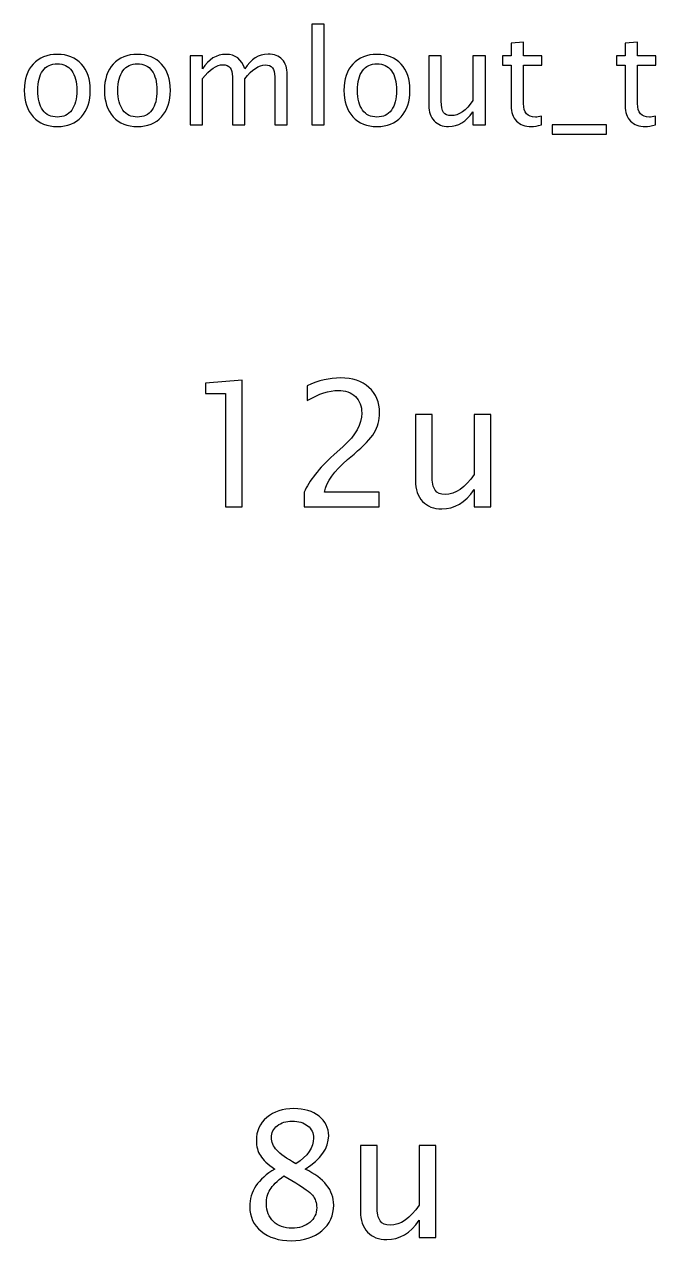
# Model space of a CAD drawing. Header units: centimetres. Extents: x -42 to 42, y -79 to 44.
# Drawn here: x -41.76 to -26.39, y 14.52 to 44.12 of the extents above; entities that cross this region are included whole.
import ezdxf

# ---------------------------------------------------------------- set-up
doc = ezdxf.new("R2010")
doc.units = ezdxf.units.CM
doc.header["$MEASUREMENT"] = 0
doc.layers.add('Layer 1', color=7, linetype='Continuous')

msp = doc.modelspace()

# ---------------------------------------------------------------- linework, layer by layer
at = {"layer": 'Layer 1'}
for points, knots in [([(-34.75784, 41.67044), (-34.75784, 41.67044), (-34.75784, 44.11837), (-34.75784, 44.11837), (-34.75784, 44.11837), (-34.75784, 44.11837), (-34.45304, 44.11837), (-34.45304, 44.11837), (-34.45304, 44.11837), (-34.45304, 44.11837), (-34.45304, 41.67044), (-34.45304, 41.67044), (-34.45304, 41.67044), (-34.45304, 41.67044), (-34.75784, 41.67044), (-34.75784, 41.67044)], [0, 0, 0, 0, 0.2, 0.2, 0.2, 0.2, 0.4, 0.4, 0.4, 0.4, 0.6, 0.6, 0.6, 0.6, 1, 1, 1, 1]), ([(-29.16665, 41.67097), (-29.26085, 41.64504), (-29.34287, 41.63234), (-29.41219, 41.63234), (-29.41219, 41.63234), (-29.56776, 41.63234), (-29.68894, 41.67679), (-29.77573, 41.76569), (-29.77573, 41.76569), (-29.86304, 41.85459), (-29.90643, 41.97789), (-29.90643, 42.13611), (-29.90643, 42.13611), (-29.90643, 42.13611), (-29.90643, 43.12459), (-29.90643, 43.12459), (-29.90643, 43.12459), (-29.90643, 43.12459), (-30.11704, 43.12459), (-30.11704, 43.12459), (-30.11704, 43.12459), (-30.11704, 43.12459), (-30.11704, 43.35319), (-30.11704, 43.35319), (-30.11704, 43.35319), (-30.11704, 43.35319), (-29.90643, 43.35319), (-29.90643, 43.35319), (-29.90643, 43.35319), (-29.90643, 43.35319), (-29.90643, 43.65746), (-29.90643, 43.65746), (-29.90643, 43.65746), (-29.90643, 43.65746), (-29.60163, 43.68657), (-29.60163, 43.68657), (-29.60163, 43.68657), (-29.60163, 43.68657), (-29.60163, 43.35319), (-29.60163, 43.35319), (-29.60163, 43.35319), (-29.60163, 43.35319), (-29.1603, 43.35319), (-29.1603, 43.35319), (-29.1603, 43.35319), (-29.1603, 43.35319), (-29.1603, 43.12459), (-29.1603, 43.12459), (-29.1603, 43.12459), (-29.1603, 43.12459), (-29.60163, 43.12459), (-29.60163, 43.12459), (-29.60163, 43.12459), (-29.60163, 43.12459), (-29.60163, 42.19114), (-29.60163, 42.19114), (-29.60163, 42.19114), (-29.60163, 41.97101), (-29.50585, 41.86094), (-29.31482, 41.86094), (-29.31482, 41.86094), (-29.27408, 41.86094), (-29.22486, 41.86782), (-29.16665, 41.88105), (-29.16665, 41.88105), (-29.16665, 41.88105), (-29.16665, 41.67097), (-29.16665, 41.67097)], [0, 0, 0, 0, 0.05555556, 0.05555556, 0.05555556, 0.05555556, 0.11111111, 0.11111111, 0.11111111, 0.11111111, 0.16666667, 0.16666667, 0.16666667, 0.16666667, 0.22222222, 0.22222222, 0.22222222, 0.22222222, 0.27777778, 0.27777778, 0.27777778, 0.27777778, 0.33333333, 0.33333333, 0.33333333, 0.33333333, 0.38888889, 0.38888889, 0.38888889, 0.38888889, 0.44444444, 0.44444444, 0.44444444, 0.44444444, 0.5, 0.5, 0.5, 0.5, 0.55555556, 0.55555556, 0.55555556, 0.55555556, 0.61111111, 0.61111111, 0.61111111, 0.61111111, 0.66666667, 0.66666667, 0.66666667, 0.66666667, 0.72222222, 0.72222222, 0.72222222, 0.72222222, 0.77777778, 0.77777778, 0.77777778, 0.77777778, 0.83333333, 0.83333333, 0.83333333, 0.83333333, 0.88888889, 0.88888889, 0.88888889, 0.88888889, 1, 1, 1, 1]), ([(-26.3917, 41.67097), (-26.4859, 41.64504), (-26.56792, 41.63234), (-26.63724, 41.63234), (-26.63724, 41.63234), (-26.79281, 41.63234), (-26.91399, 41.67679), (-27.00078, 41.76569), (-27.00078, 41.76569), (-27.08809, 41.85459), (-27.13148, 41.97789), (-27.13148, 42.13611), (-27.13148, 42.13611), (-27.13148, 42.13611), (-27.13148, 43.12459), (-27.13148, 43.12459), (-27.13148, 43.12459), (-27.13148, 43.12459), (-27.34209, 43.12459), (-27.34209, 43.12459), (-27.34209, 43.12459), (-27.34209, 43.12459), (-27.34209, 43.35319), (-27.34209, 43.35319), (-27.34209, 43.35319), (-27.34209, 43.35319), (-27.13148, 43.35319), (-27.13148, 43.35319), (-27.13148, 43.35319), (-27.13148, 43.35319), (-27.13148, 43.65746), (-27.13148, 43.65746), (-27.13148, 43.65746), (-27.13148, 43.65746), (-26.82668, 43.68657), (-26.82668, 43.68657), (-26.82668, 43.68657), (-26.82668, 43.68657), (-26.82668, 43.35319), (-26.82668, 43.35319), (-26.82668, 43.35319), (-26.82668, 43.35319), (-26.38535, 43.35319), (-26.38535, 43.35319), (-26.38535, 43.35319), (-26.38535, 43.35319), (-26.38535, 43.12459), (-26.38535, 43.12459), (-26.38535, 43.12459), (-26.38535, 43.12459), (-26.82668, 43.12459), (-26.82668, 43.12459), (-26.82668, 43.12459), (-26.82668, 43.12459), (-26.82668, 42.19114), (-26.82668, 42.19114), (-26.82668, 42.19114), (-26.82668, 41.97101), (-26.7309, 41.86094), (-26.53987, 41.86094), (-26.53987, 41.86094), (-26.49913, 41.86094), (-26.44991, 41.86782), (-26.3917, 41.88105), (-26.3917, 41.88105), (-26.3917, 41.88105), (-26.3917, 41.67097), (-26.3917, 41.67097)], [0, 0, 0, 0, 0.05555556, 0.05555556, 0.05555556, 0.05555556, 0.11111111, 0.11111111, 0.11111111, 0.11111111, 0.16666667, 0.16666667, 0.16666667, 0.16666667, 0.22222222, 0.22222222, 0.22222222, 0.22222222, 0.27777778, 0.27777778, 0.27777778, 0.27777778, 0.33333333, 0.33333333, 0.33333333, 0.33333333, 0.38888889, 0.38888889, 0.38888889, 0.38888889, 0.44444444, 0.44444444, 0.44444444, 0.44444444, 0.5, 0.5, 0.5, 0.5, 0.55555556, 0.55555556, 0.55555556, 0.55555556, 0.61111111, 0.61111111, 0.61111111, 0.61111111, 0.66666667, 0.66666667, 0.66666667, 0.66666667, 0.72222222, 0.72222222, 0.72222222, 0.72222222, 0.77777778, 0.77777778, 0.77777778, 0.77777778, 0.83333333, 0.83333333, 0.83333333, 0.83333333, 0.88888889, 0.88888889, 0.88888889, 0.88888889, 1, 1, 1, 1]), ([(-40.95332, 41.63234), (-41.20045, 41.63234), (-41.39624, 41.71119), (-41.54017, 41.86888), (-41.54017, 41.86888), (-41.68463, 42.02657), (-41.7566, 42.24088), (-41.7566, 42.51129), (-41.7566, 42.51129), (-41.7566, 42.78116), (-41.68463, 42.99494), (-41.54017, 43.15211), (-41.54017, 43.15211), (-41.39624, 43.30927), (-41.20045, 43.38812), (-40.95332, 43.38812), (-40.95332, 43.38812), (-40.7062, 43.38812), (-40.51041, 43.30927), (-40.36648, 43.15211), (-40.36648, 43.15211), (-40.22202, 42.99494), (-40.15005, 42.78116), (-40.15005, 42.51129), (-40.15005, 42.51129), (-40.15005, 42.24088), (-40.22202, 42.02657), (-40.36648, 41.86888), (-40.36648, 41.86888), (-40.51041, 41.71119), (-40.7062, 41.63234), (-40.95332, 41.63234)], [0, 0, 0, 0, 0.11111111, 0.11111111, 0.11111111, 0.11111111, 0.22222222, 0.22222222, 0.22222222, 0.22222222, 0.33333333, 0.33333333, 0.33333333, 0.33333333, 0.44444444, 0.44444444, 0.44444444, 0.44444444, 0.55555556, 0.55555556, 0.55555556, 0.55555556, 0.66666667, 0.66666667, 0.66666667, 0.66666667, 0.77777778, 0.77777778, 0.77777778, 0.77777778, 1, 1, 1, 1]), ([(-39.00281, 41.63234), (-39.24994, 41.63234), (-39.44573, 41.71119), (-39.58966, 41.86888), (-39.58966, 41.86888), (-39.73412, 42.02657), (-39.80609, 42.24088), (-39.80609, 42.51129), (-39.80609, 42.51129), (-39.80609, 42.78116), (-39.73412, 42.99494), (-39.58966, 43.15211), (-39.58966, 43.15211), (-39.44573, 43.30927), (-39.24994, 43.38812), (-39.00281, 43.38812), (-39.00281, 43.38812), (-38.75569, 43.38812), (-38.5599, 43.30927), (-38.41597, 43.15211), (-38.41597, 43.15211), (-38.27151, 42.99494), (-38.19954, 42.78116), (-38.19954, 42.51129), (-38.19954, 42.51129), (-38.19954, 42.24088), (-38.27151, 42.02657), (-38.41597, 41.86888), (-38.41597, 41.86888), (-38.5599, 41.71119), (-38.75569, 41.63234), (-39.00281, 41.63234)], [0, 0, 0, 0, 0.11111111, 0.11111111, 0.11111111, 0.11111111, 0.22222222, 0.22222222, 0.22222222, 0.22222222, 0.33333333, 0.33333333, 0.33333333, 0.33333333, 0.44444444, 0.44444444, 0.44444444, 0.44444444, 0.55555556, 0.55555556, 0.55555556, 0.55555556, 0.66666667, 0.66666667, 0.66666667, 0.66666667, 0.77777778, 0.77777778, 0.77777778, 0.77777778, 1, 1, 1, 1]), ([(-37.72223, 41.67044), (-37.72223, 41.67044), (-37.72223, 43.35319), (-37.72223, 43.35319), (-37.72223, 43.35319), (-37.72223, 43.35319), (-37.41743, 43.35319), (-37.41743, 43.35319), (-37.41743, 43.35319), (-37.41743, 43.35319), (-37.41743, 43.03516), (-37.41743, 43.03516), (-37.41743, 43.03516), (-37.26873, 43.27064), (-37.07823, 43.38812), (-36.84487, 43.38812), (-36.84487, 43.38812), (-36.61998, 43.38812), (-36.46705, 43.27064), (-36.38555, 43.03516), (-36.38555, 43.03516), (-36.24109, 43.27276), (-36.05271, 43.39129), (-35.82146, 43.39129), (-35.82146, 43.39129), (-35.67383, 43.39129), (-35.559, 43.3479), (-35.47698, 43.26059), (-35.47698, 43.26059), (-35.39495, 43.17327), (-35.35368, 43.05104), (-35.35368, 42.89387), (-35.35368, 42.89387), (-35.35368, 42.89387), (-35.35368, 41.67044), (-35.35368, 41.67044), (-35.35368, 41.67044), (-35.35368, 41.67044), (-35.65848, 41.67044), (-35.65848, 41.67044), (-35.65848, 41.67044), (-35.65848, 41.67044), (-35.65848, 42.8436), (-35.65848, 42.8436), (-35.65848, 42.8436), (-35.65848, 43.03516), (-35.73468, 43.13094), (-35.88708, 43.13094), (-35.88708, 43.13094), (-36.0453, 43.13094), (-36.21146, 43.01929), (-36.38555, 42.79545), (-36.38555, 42.79545), (-36.38555, 42.79545), (-36.38555, 41.67044), (-36.38555, 41.67044), (-36.38555, 41.67044), (-36.38555, 41.67044), (-36.69035, 41.67044), (-36.69035, 41.67044), (-36.69035, 41.67044), (-36.69035, 41.67044), (-36.69035, 42.84466), (-36.69035, 42.84466), (-36.69035, 42.84466), (-36.69035, 43.03781), (-36.76761, 43.13412), (-36.92266, 43.13412), (-36.92266, 43.13412), (-37.07665, 43.13412), (-37.24175, 43.02193), (-37.41743, 42.79704), (-37.41743, 42.79704), (-37.41743, 42.79704), (-37.41743, 41.67044), (-37.41743, 41.67044), (-37.41743, 41.67044), (-37.41743, 41.67044), (-37.72223, 41.67044), (-37.72223, 41.67044)], [0, 0, 0, 0, 0.04761905, 0.04761905, 0.04761905, 0.04761905, 0.0952381, 0.0952381, 0.0952381, 0.0952381, 0.14285714, 0.14285714, 0.14285714, 0.14285714, 0.19047619, 0.19047619, 0.19047619, 0.19047619, 0.23809524, 0.23809524, 0.23809524, 0.23809524, 0.28571429, 0.28571429, 0.28571429, 0.28571429, 0.33333333, 0.33333333, 0.33333333, 0.33333333, 0.38095238, 0.38095238, 0.38095238, 0.38095238, 0.42857143, 0.42857143, 0.42857143, 0.42857143, 0.47619048, 0.47619048, 0.47619048, 0.47619048, 0.52380952, 0.52380952, 0.52380952, 0.52380952, 0.57142857, 0.57142857, 0.57142857, 0.57142857, 0.61904762, 0.61904762, 0.61904762, 0.61904762, 0.66666667, 0.66666667, 0.66666667, 0.66666667, 0.71428571, 0.71428571, 0.71428571, 0.71428571, 0.76190476, 0.76190476, 0.76190476, 0.76190476, 0.80952381, 0.80952381, 0.80952381, 0.80952381, 0.85714286, 0.85714286, 0.85714286, 0.85714286, 0.9047619, 0.9047619, 0.9047619, 0.9047619, 1, 1, 1, 1]), ([(-33.17033, 41.63234), (-33.41746, 41.63234), (-33.61325, 41.71119), (-33.75718, 41.86888), (-33.75718, 41.86888), (-33.90164, 42.02657), (-33.97361, 42.24088), (-33.97361, 42.51129), (-33.97361, 42.51129), (-33.97361, 42.78116), (-33.90164, 42.99494), (-33.75718, 43.15211), (-33.75718, 43.15211), (-33.61325, 43.30927), (-33.41746, 43.38812), (-33.17033, 43.38812), (-33.17033, 43.38812), (-32.92321, 43.38812), (-32.72742, 43.30927), (-32.58349, 43.15211), (-32.58349, 43.15211), (-32.43903, 42.99494), (-32.36706, 42.78116), (-32.36706, 42.51129), (-32.36706, 42.51129), (-32.36706, 42.24088), (-32.43903, 42.02657), (-32.58349, 41.86888), (-32.58349, 41.86888), (-32.72742, 41.71119), (-32.92321, 41.63234), (-33.17033, 41.63234)], [0, 0, 0, 0, 0.11111111, 0.11111111, 0.11111111, 0.11111111, 0.22222222, 0.22222222, 0.22222222, 0.22222222, 0.33333333, 0.33333333, 0.33333333, 0.33333333, 0.44444444, 0.44444444, 0.44444444, 0.44444444, 0.55555556, 0.55555556, 0.55555556, 0.55555556, 0.66666667, 0.66666667, 0.66666667, 0.66666667, 0.77777778, 0.77777778, 0.77777778, 0.77777778, 1, 1, 1, 1]), ([(-30.83565, 41.67044), (-30.83565, 41.67044), (-30.83565, 41.98688), (-30.83565, 41.98688), (-30.83565, 41.98688), (-30.9981, 41.75034), (-31.19548, 41.63234), (-31.42726, 41.63234), (-31.42726, 41.63234), (-31.57437, 41.63234), (-31.69131, 41.67838), (-31.7781, 41.77098), (-31.7781, 41.77098), (-31.86541, 41.86359), (-31.9088, 41.98794), (-31.9088, 42.1451), (-31.9088, 42.1451), (-31.9088, 42.1451), (-31.9088, 43.35319), (-31.9088, 43.35319), (-31.9088, 43.35319), (-31.9088, 43.35319), (-31.604, 43.35319), (-31.604, 43.35319), (-31.604, 43.35319), (-31.604, 43.35319), (-31.604, 42.24459), (-31.604, 42.24459), (-31.604, 42.24459), (-31.604, 42.11812), (-31.58548, 42.02869), (-31.54897, 41.97577), (-31.54897, 41.97577), (-31.51192, 41.92232), (-31.45054, 41.89587), (-31.36429, 41.89587), (-31.36429, 41.89587), (-31.17802, 41.89587), (-31.00128, 42.0181), (-30.83565, 42.26311), (-30.83565, 42.26311), (-30.83565, 42.26311), (-30.83565, 43.35319), (-30.83565, 43.35319), (-30.83565, 43.35319), (-30.83565, 43.35319), (-30.53085, 43.35319), (-30.53085, 43.35319), (-30.53085, 43.35319), (-30.53085, 43.35319), (-30.53085, 41.67044), (-30.53085, 41.67044), (-30.53085, 41.67044), (-30.53085, 41.67044), (-30.83565, 41.67044), (-30.83565, 41.67044)], [0, 0, 0, 0, 0.06666667, 0.06666667, 0.06666667, 0.06666667, 0.13333333, 0.13333333, 0.13333333, 0.13333333, 0.2, 0.2, 0.2, 0.2, 0.26666667, 0.26666667, 0.26666667, 0.26666667, 0.33333333, 0.33333333, 0.33333333, 0.33333333, 0.4, 0.4, 0.4, 0.4, 0.46666667, 0.46666667, 0.46666667, 0.46666667, 0.53333333, 0.53333333, 0.53333333, 0.53333333, 0.6, 0.6, 0.6, 0.6, 0.66666667, 0.66666667, 0.66666667, 0.66666667, 0.73333333, 0.73333333, 0.73333333, 0.73333333, 0.8, 0.8, 0.8, 0.8, 0.86666667, 0.86666667, 0.86666667, 0.86666667, 1, 1, 1, 1]), ([(-40.95385, 41.86094), (-40.80304, 41.86094), (-40.68557, 41.91756), (-40.60196, 42.03133), (-40.60196, 42.03133), (-40.51888, 42.14457), (-40.47707, 42.30491), (-40.47707, 42.51129), (-40.47707, 42.51129), (-40.47707, 42.71713), (-40.51888, 42.87694), (-40.60196, 42.99018), (-40.60196, 42.99018), (-40.68557, 43.10289), (-40.80304, 43.15952), (-40.95385, 43.15952), (-40.95385, 43.15952), (-41.1052, 43.15952), (-41.22267, 43.10289), (-41.30522, 42.99018), (-41.30522, 42.99018), (-41.3883, 42.87694), (-41.42957, 42.71713), (-41.42957, 42.51129), (-41.42957, 42.51129), (-41.42957, 42.30491), (-41.3883, 42.14457), (-41.30522, 42.03133), (-41.30522, 42.03133), (-41.22267, 41.91756), (-41.1052, 41.86094), (-40.95385, 41.86094)], [0, 0, 0, 0, 0.11111111, 0.11111111, 0.11111111, 0.11111111, 0.22222222, 0.22222222, 0.22222222, 0.22222222, 0.33333333, 0.33333333, 0.33333333, 0.33333333, 0.44444444, 0.44444444, 0.44444444, 0.44444444, 0.55555556, 0.55555556, 0.55555556, 0.55555556, 0.66666667, 0.66666667, 0.66666667, 0.66666667, 0.77777778, 0.77777778, 0.77777778, 0.77777778, 1, 1, 1, 1]), ([(-39.00334, 41.86094), (-38.85253, 41.86094), (-38.73506, 41.91756), (-38.65145, 42.03133), (-38.65145, 42.03133), (-38.56837, 42.14457), (-38.52656, 42.30491), (-38.52656, 42.51129), (-38.52656, 42.51129), (-38.52656, 42.71713), (-38.56837, 42.87694), (-38.65145, 42.99018), (-38.65145, 42.99018), (-38.73506, 43.10289), (-38.85253, 43.15952), (-39.00334, 43.15952), (-39.00334, 43.15952), (-39.15469, 43.15952), (-39.27216, 43.10289), (-39.35471, 42.99018), (-39.35471, 42.99018), (-39.43779, 42.87694), (-39.47906, 42.71713), (-39.47906, 42.51129), (-39.47906, 42.51129), (-39.47906, 42.30491), (-39.43779, 42.14457), (-39.35471, 42.03133), (-39.35471, 42.03133), (-39.27216, 41.91756), (-39.15469, 41.86094), (-39.00334, 41.86094)], [0, 0, 0, 0, 0.11111111, 0.11111111, 0.11111111, 0.11111111, 0.22222222, 0.22222222, 0.22222222, 0.22222222, 0.33333333, 0.33333333, 0.33333333, 0.33333333, 0.44444444, 0.44444444, 0.44444444, 0.44444444, 0.55555556, 0.55555556, 0.55555556, 0.55555556, 0.66666667, 0.66666667, 0.66666667, 0.66666667, 0.77777778, 0.77777778, 0.77777778, 0.77777778, 1, 1, 1, 1]), ([(-33.17086, 41.86094), (-33.02005, 41.86094), (-32.90258, 41.91756), (-32.81897, 42.03133), (-32.81897, 42.03133), (-32.73589, 42.14457), (-32.69408, 42.30491), (-32.69408, 42.51129), (-32.69408, 42.51129), (-32.69408, 42.71713), (-32.73589, 42.87694), (-32.81897, 42.99018), (-32.81897, 42.99018), (-32.90258, 43.10289), (-33.02005, 43.15952), (-33.17086, 43.15952), (-33.17086, 43.15952), (-33.32221, 43.15952), (-33.43968, 43.10289), (-33.52223, 42.99018), (-33.52223, 42.99018), (-33.60531, 42.87694), (-33.64658, 42.71713), (-33.64658, 42.51129), (-33.64658, 42.51129), (-33.64658, 42.30491), (-33.60531, 42.14457), (-33.52223, 42.03133), (-33.52223, 42.03133), (-33.43968, 41.91756), (-33.32221, 41.86094), (-33.17086, 41.86094)], [0, 0, 0, 0, 0.11111111, 0.11111111, 0.11111111, 0.11111111, 0.22222222, 0.22222222, 0.22222222, 0.22222222, 0.33333333, 0.33333333, 0.33333333, 0.33333333, 0.44444444, 0.44444444, 0.44444444, 0.44444444, 0.55555556, 0.55555556, 0.55555556, 0.55555556, 0.66666667, 0.66666667, 0.66666667, 0.66666667, 0.77777778, 0.77777778, 0.77777778, 0.77777778, 1, 1, 1, 1]), ([(-28.90313, 41.44184), (-28.90313, 41.44184), (-28.90313, 41.67044), (-28.90313, 41.67044), (-28.90313, 41.67044), (-28.90313, 41.67044), (-27.58233, 41.67044), (-27.58233, 41.67044), (-27.58233, 41.67044), (-27.58233, 41.67044), (-27.58233, 41.44184), (-27.58233, 41.44184), (-27.58233, 41.44184), (-27.58233, 41.44184), (-28.90313, 41.44184), (-28.90313, 41.44184)], [0, 0, 0, 0, 0.2, 0.2, 0.2, 0.2, 0.4, 0.4, 0.4, 0.4, 0.6, 0.6, 0.6, 0.6, 1, 1, 1, 1]), ([(-36.86206, 32.37735), (-36.86206, 32.37735), (-36.86206, 35.13325), (-36.86206, 35.13325), (-36.86206, 35.13325), (-36.86206, 35.13325), (-37.34889, 35.13325), (-37.34889, 35.13325), (-37.34889, 35.13325), (-37.34889, 35.13325), (-37.34889, 35.38725), (-37.34889, 35.38725), (-37.34889, 35.38725), (-37.34889, 35.38725), (-36.45566, 35.46345), (-36.45566, 35.46345), (-36.45566, 35.46345), (-36.45566, 35.46345), (-36.45566, 32.37735), (-36.45566, 32.37735), (-36.45566, 32.37735), (-36.45566, 32.37735), (-36.86206, 32.37735), (-36.86206, 32.37735)], [0, 0, 0, 0, 0.14285714, 0.14285714, 0.14285714, 0.14285714, 0.28571429, 0.28571429, 0.28571429, 0.28571429, 0.42857143, 0.42857143, 0.42857143, 0.42857143, 0.57142857, 0.57142857, 0.57142857, 0.57142857, 0.71428571, 0.71428571, 0.71428571, 0.71428571, 1, 1, 1, 1]), ([(-34.94294, 32.37735), (-34.94294, 32.37735), (-34.94294, 32.73295), (-34.94294, 32.73295), (-34.94294, 32.73295), (-34.82441, 33.01023), (-34.58523, 33.31292), (-34.22469, 33.63959), (-34.22469, 33.63959), (-34.22469, 33.63959), (-33.99186, 33.84843), (-33.99186, 33.84843), (-33.99186, 33.84843), (-33.69199, 34.12078), (-33.54171, 34.3903), (-33.54171, 34.65841), (-33.54171, 34.65841), (-33.54171, 34.82986), (-33.59322, 34.96391), (-33.69552, 35.06199), (-33.69552, 35.06199), (-33.79783, 35.16006), (-33.93964, 35.20945), (-34.11956, 35.20945), (-34.11956, 35.20945), (-34.32982, 35.20945), (-34.57888, 35.12901), (-34.86674, 34.96815), (-34.86674, 34.96815), (-34.86674, 34.96815), (-34.86674, 35.32375), (-34.86674, 35.32375), (-34.86674, 35.32375), (-34.5951, 35.45075), (-34.32488, 35.51425), (-34.05536, 35.51425), (-34.05536, 35.51425), (-33.7689, 35.51425), (-33.53889, 35.43734), (-33.36532, 35.28283), (-33.36532, 35.28283), (-33.19246, 35.12831), (-33.10568, 34.9237), (-33.10568, 34.66829), (-33.10568, 34.66829), (-33.10568, 34.48484), (-33.14942, 34.32186), (-33.23691, 34.18004), (-33.23691, 34.18004), (-33.32511, 34.03752), (-33.48809, 33.86537), (-33.72727, 33.66217), (-33.72727, 33.66217), (-33.72727, 33.66217), (-33.88461, 33.52811), (-33.88461, 33.52811), (-33.88461, 33.52811), (-34.21199, 33.25083), (-34.40108, 32.98554), (-34.45188, 32.73295), (-34.45188, 32.73295), (-34.45188, 32.73295), (-33.11838, 32.73295), (-33.11838, 32.73295), (-33.11838, 32.73295), (-33.11838, 32.73295), (-33.11838, 32.37735), (-33.11838, 32.37735), (-33.11838, 32.37735), (-33.11838, 32.37735), (-34.94294, 32.37735), (-34.94294, 32.37735)], [0, 0, 0, 0, 0.05263158, 0.05263158, 0.05263158, 0.05263158, 0.10526316, 0.10526316, 0.10526316, 0.10526316, 0.15789474, 0.15789474, 0.15789474, 0.15789474, 0.21052632, 0.21052632, 0.21052632, 0.21052632, 0.26315789, 0.26315789, 0.26315789, 0.26315789, 0.31578947, 0.31578947, 0.31578947, 0.31578947, 0.36842105, 0.36842105, 0.36842105, 0.36842105, 0.42105263, 0.42105263, 0.42105263, 0.42105263, 0.47368421, 0.47368421, 0.47368421, 0.47368421, 0.52631579, 0.52631579, 0.52631579, 0.52631579, 0.57894737, 0.57894737, 0.57894737, 0.57894737, 0.63157895, 0.63157895, 0.63157895, 0.63157895, 0.68421053, 0.68421053, 0.68421053, 0.68421053, 0.73684211, 0.73684211, 0.73684211, 0.73684211, 0.78947368, 0.78947368, 0.78947368, 0.78947368, 0.84210526, 0.84210526, 0.84210526, 0.84210526, 0.89473684, 0.89473684, 0.89473684, 0.89473684, 1, 1, 1, 1]), ([(-30.80556, 32.37735), (-30.80556, 32.37735), (-30.80556, 32.79927), (-30.80556, 32.79927), (-30.80556, 32.79927), (-31.02217, 32.48389), (-31.28534, 32.32655), (-31.59438, 32.32655), (-31.59438, 32.32655), (-31.79052, 32.32655), (-31.94645, 32.38793), (-32.06216, 32.51141), (-32.06216, 32.51141), (-32.17857, 32.63488), (-32.23643, 32.80068), (-32.23643, 33.01023), (-32.23643, 33.01023), (-32.23643, 33.01023), (-32.23643, 34.62101), (-32.23643, 34.62101), (-32.23643, 34.62101), (-32.23643, 34.62101), (-31.83003, 34.62101), (-31.83003, 34.62101), (-31.83003, 34.62101), (-31.83003, 34.62101), (-31.83003, 33.14288), (-31.83003, 33.14288), (-31.83003, 33.14288), (-31.83003, 32.97425), (-31.80534, 32.85501), (-31.75665, 32.78446), (-31.75665, 32.78446), (-31.70726, 32.71319), (-31.62542, 32.67792), (-31.51041, 32.67792), (-31.51041, 32.67792), (-31.26206, 32.67792), (-31.0264, 32.8409), (-30.80556, 33.16757), (-30.80556, 33.16757), (-30.80556, 33.16757), (-30.80556, 34.62101), (-30.80556, 34.62101), (-30.80556, 34.62101), (-30.80556, 34.62101), (-30.39917, 34.62101), (-30.39917, 34.62101), (-30.39917, 34.62101), (-30.39917, 34.62101), (-30.39917, 32.37735), (-30.39917, 32.37735), (-30.39917, 32.37735), (-30.39917, 32.37735), (-30.80556, 32.37735), (-30.80556, 32.37735)], [0, 0, 0, 0, 0.06666667, 0.06666667, 0.06666667, 0.06666667, 0.13333333, 0.13333333, 0.13333333, 0.13333333, 0.2, 0.2, 0.2, 0.2, 0.26666667, 0.26666667, 0.26666667, 0.26666667, 0.33333333, 0.33333333, 0.33333333, 0.33333333, 0.4, 0.4, 0.4, 0.4, 0.46666667, 0.46666667, 0.46666667, 0.46666667, 0.53333333, 0.53333333, 0.53333333, 0.53333333, 0.6, 0.6, 0.6, 0.6, 0.66666667, 0.66666667, 0.66666667, 0.66666667, 0.73333333, 0.73333333, 0.73333333, 0.73333333, 0.8, 0.8, 0.8, 0.8, 0.86666667, 0.86666667, 0.86666667, 0.86666667, 1, 1, 1, 1]), ([(-35.65908, 16.26317), (-35.82701, 16.38029), (-35.94413, 16.48894), (-36.00974, 16.58984), (-36.00974, 16.58984), (-36.07536, 16.69003), (-36.10782, 16.81138), (-36.10782, 16.9532), (-36.10782, 16.9532), (-36.10782, 17.18462), (-36.02315, 17.373), (-35.85452, 17.51764), (-35.85452, 17.51764), (-35.68519, 17.66228), (-35.46435, 17.73425), (-35.19201, 17.73425), (-35.19201, 17.73425), (-34.94083, 17.73425), (-34.73692, 17.67286), (-34.581, 17.5501), (-34.581, 17.5501), (-34.42507, 17.42804), (-34.34675, 17.26858), (-34.34675, 17.07314), (-34.34675, 17.07314), (-34.34675, 16.77681), (-34.53655, 16.50658), (-34.91543, 16.26317), (-34.91543, 16.26317), (-34.4547, 16.03739), (-34.22399, 15.74599), (-34.22399, 15.38898), (-34.22399, 15.38898), (-34.22399, 15.13428), (-34.32065, 14.92614), (-34.51326, 14.76386), (-34.51326, 14.76386), (-34.70588, 14.60229), (-34.95353, 14.52115), (-35.25692, 14.52115), (-35.25692, 14.52115), (-35.5596, 14.52115), (-35.80372, 14.59735), (-35.98999, 14.74975), (-35.98999, 14.74975), (-36.17555, 14.90144), (-36.26868, 15.10182), (-36.26868, 15.34947), (-36.26868, 15.34947), (-36.26868, 15.71636), (-36.06548, 16.02045), (-35.65908, 16.26317)], [0, 0, 0, 0, 0.07142857, 0.07142857, 0.07142857, 0.07142857, 0.14285714, 0.14285714, 0.14285714, 0.14285714, 0.21428571, 0.21428571, 0.21428571, 0.21428571, 0.28571429, 0.28571429, 0.28571429, 0.28571429, 0.35714286, 0.35714286, 0.35714286, 0.35714286, 0.42857143, 0.42857143, 0.42857143, 0.42857143, 0.5, 0.5, 0.5, 0.5, 0.57142857, 0.57142857, 0.57142857, 0.57142857, 0.64285714, 0.64285714, 0.64285714, 0.64285714, 0.71428571, 0.71428571, 0.71428571, 0.71428571, 0.78571429, 0.78571429, 0.78571429, 0.78571429, 0.85714286, 0.85714286, 0.85714286, 0.85714286, 1, 1, 1, 1]), ([(-35.14262, 16.39087), (-34.85757, 16.57925), (-34.71505, 16.7881), (-34.71505, 17.01881), (-34.71505, 17.01881), (-34.71505, 17.14229), (-34.76303, 17.24106), (-34.85828, 17.31656), (-34.85828, 17.31656), (-34.95423, 17.39205), (-35.07912, 17.42945), (-35.23363, 17.42945), (-35.23363, 17.42945), (-35.38321, 17.42945), (-35.50527, 17.39276), (-35.59911, 17.31868), (-35.59911, 17.31868), (-35.69295, 17.24459), (-35.73952, 17.14934), (-35.73952, 17.03151), (-35.73952, 17.03151), (-35.73952, 16.91721), (-35.69718, 16.8142), (-35.61252, 16.72248), (-35.61252, 16.72248), (-35.52785, 16.63147), (-35.37122, 16.52069), (-35.14262, 16.39087)], [0, 0, 0, 0, 0.125, 0.125, 0.125, 0.125, 0.25, 0.25, 0.25, 0.25, 0.375, 0.375, 0.375, 0.375, 0.5, 0.5, 0.5, 0.5, 0.625, 0.625, 0.625, 0.625, 0.75, 0.75, 0.75, 0.75, 1, 1, 1, 1]), ([(-32.144, 14.59735), (-32.144, 14.59735), (-32.144, 15.01927), (-32.144, 15.01927), (-32.144, 15.01927), (-32.36061, 14.70389), (-32.62378, 14.54655), (-32.93282, 14.54655), (-32.93282, 14.54655), (-33.12896, 14.54655), (-33.28489, 14.60793), (-33.4006, 14.73141), (-33.4006, 14.73141), (-33.51701, 14.85488), (-33.57487, 15.02068), (-33.57487, 15.23023), (-33.57487, 15.23023), (-33.57487, 15.23023), (-33.57487, 16.84101), (-33.57487, 16.84101), (-33.57487, 16.84101), (-33.57487, 16.84101), (-33.16847, 16.84101), (-33.16847, 16.84101), (-33.16847, 16.84101), (-33.16847, 16.84101), (-33.16847, 15.36288), (-33.16847, 15.36288), (-33.16847, 15.36288), (-33.16847, 15.19425), (-33.14378, 15.07501), (-33.09509, 15.00446), (-33.09509, 15.00446), (-33.0457, 14.93319), (-32.96386, 14.89792), (-32.84885, 14.89792), (-32.84885, 14.89792), (-32.6005, 14.89792), (-32.36484, 15.0609), (-32.144, 15.38757), (-32.144, 15.38757), (-32.144, 15.38757), (-32.144, 16.84101), (-32.144, 16.84101), (-32.144, 16.84101), (-32.144, 16.84101), (-31.73761, 16.84101), (-31.73761, 16.84101), (-31.73761, 16.84101), (-31.73761, 16.84101), (-31.73761, 14.59735), (-31.73761, 14.59735), (-31.73761, 14.59735), (-31.73761, 14.59735), (-32.144, 14.59735), (-32.144, 14.59735)], [0, 0, 0, 0, 0.06666667, 0.06666667, 0.06666667, 0.06666667, 0.13333333, 0.13333333, 0.13333333, 0.13333333, 0.2, 0.2, 0.2, 0.2, 0.26666667, 0.26666667, 0.26666667, 0.26666667, 0.33333333, 0.33333333, 0.33333333, 0.33333333, 0.4, 0.4, 0.4, 0.4, 0.46666667, 0.46666667, 0.46666667, 0.46666667, 0.53333333, 0.53333333, 0.53333333, 0.53333333, 0.6, 0.6, 0.6, 0.6, 0.66666667, 0.66666667, 0.66666667, 0.66666667, 0.73333333, 0.73333333, 0.73333333, 0.73333333, 0.8, 0.8, 0.8, 0.8, 0.86666667, 0.86666667, 0.86666667, 0.86666667, 1, 1, 1, 1]), ([(-35.43754, 16.09807), (-35.60264, 15.97107), (-35.71482, 15.86029), (-35.77409, 15.76575), (-35.77409, 15.76575), (-35.83265, 15.6712), (-35.86228, 15.55408), (-35.86228, 15.41297), (-35.86228, 15.41297), (-35.86228, 15.23799), (-35.80584, 15.09618), (-35.69225, 14.98823), (-35.69225, 14.98823), (-35.57865, 14.88028), (-35.42978, 14.82595), (-35.24422, 14.82595), (-35.24422, 14.82595), (-35.06571, 14.82595), (-34.92037, 14.87181), (-34.80818, 14.96424), (-34.80818, 14.96424), (-34.6953, 15.05667), (-34.63885, 15.17661), (-34.63885, 15.32407), (-34.63885, 15.32407), (-34.63885, 15.4426), (-34.67342, 15.5435), (-34.74327, 15.62534), (-34.74327, 15.62534), (-34.81312, 15.70719), (-34.94788, 15.80738), (-35.14756, 15.92591), (-35.14756, 15.92591), (-35.14756, 15.92591), (-35.43754, 16.09807), (-35.43754, 16.09807)], [0, 0, 0, 0, 0.1, 0.1, 0.1, 0.1, 0.2, 0.2, 0.2, 0.2, 0.3, 0.3, 0.3, 0.3, 0.4, 0.4, 0.4, 0.4, 0.5, 0.5, 0.5, 0.5, 0.6, 0.6, 0.6, 0.6, 0.7, 0.7, 0.7, 0.7, 0.8, 0.8, 0.8, 0.8, 1, 1, 1, 1])]:
    msp.add_open_spline(points, degree=3, knots=knots, dxfattribs=at)

doc.saveas('drawing.dxf')
